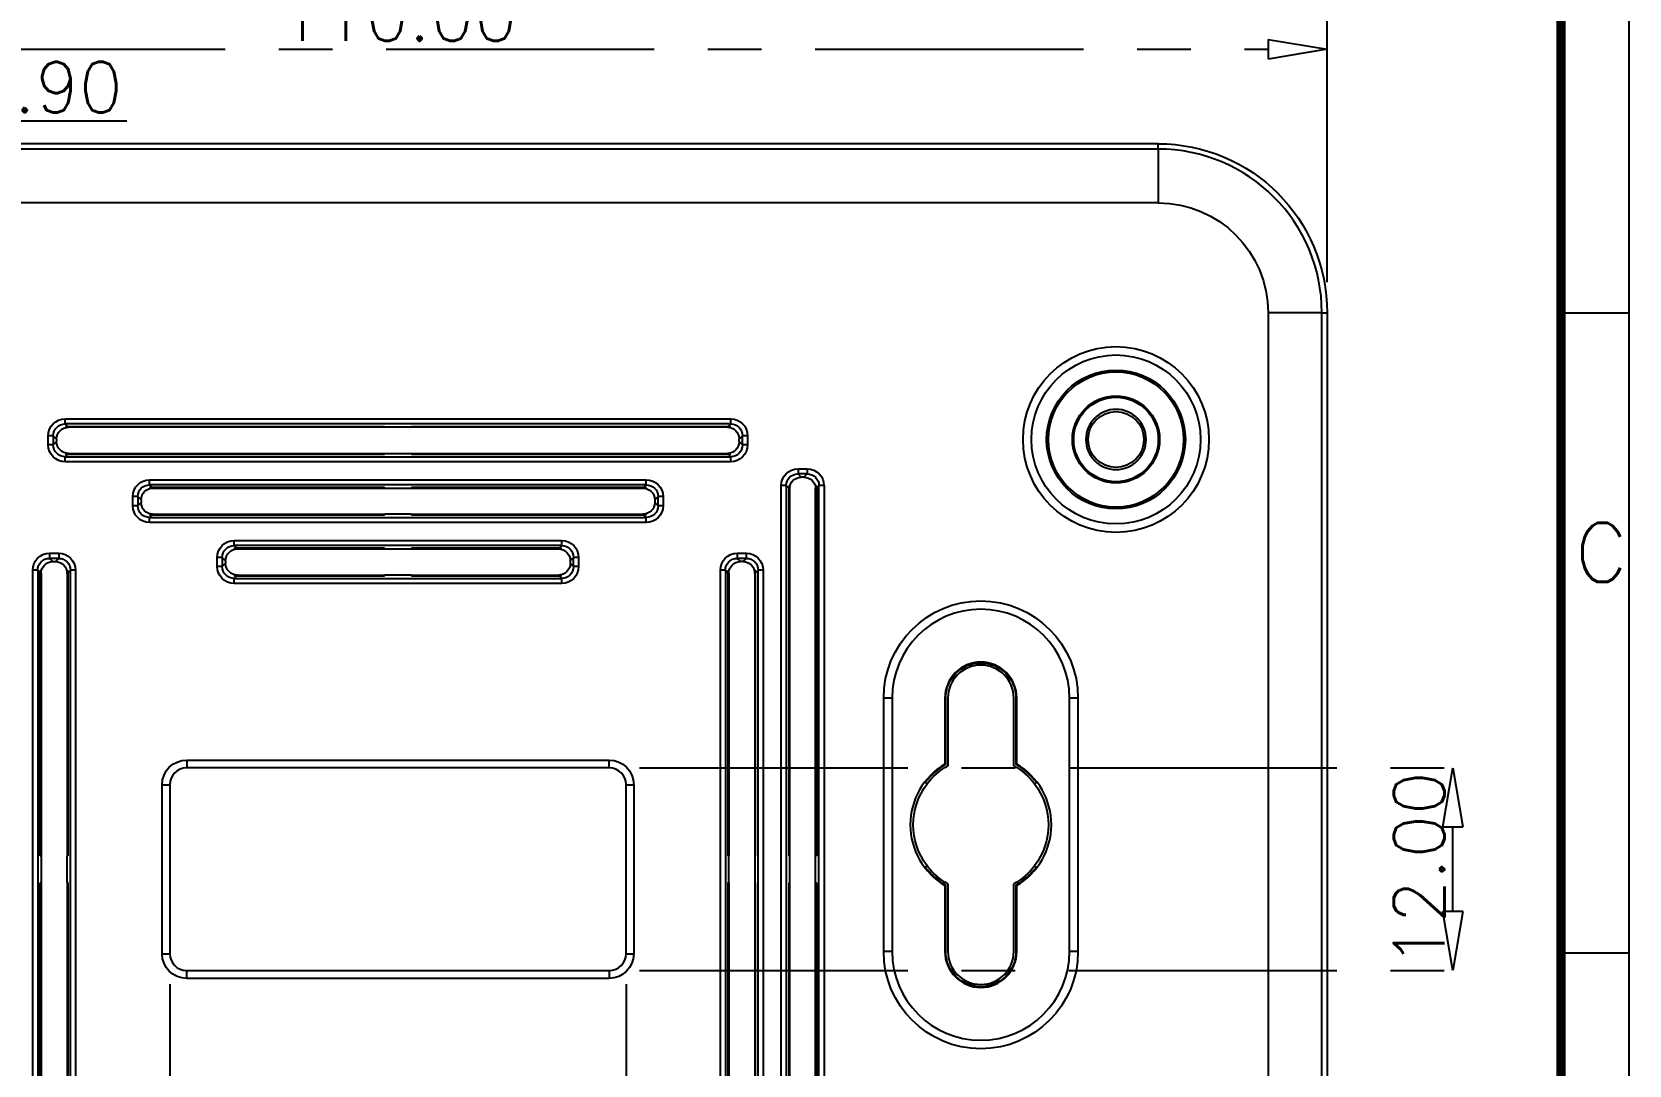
# Model space of a CAD drawing. Header units: millimetres. Extents: x 3683 to 5830, y 1279 to 1555.
# Drawn here: x 4372.8 to 4467.4, y 1430.8 to 1491.9 of the extents above; entities that cross this region are included whole.
import ezdxf

# ---------------------------------------------------------------- set-up
doc = ezdxf.new("R2010")
doc.units = ezdxf.units.MM
doc.header["$LTSCALE"] = 0.5
doc.linetypes.add('CENTER', pattern=[50.8, 31.75, -6.35, 6.35, -6.35])
doc.layers.add('112', color=7, linetype='Continuous', true_color=0xffffff)
doc.layers.add('A1_KUANG', color=7, linetype='Continuous')
doc.layers.add('A4_KUANG', color=7, linetype='Continuous')
doc.layers.add('dim', color=82, linetype='Continuous', lineweight=9)
doc.styles.get("Standard").update_dxf_attribs({"font": 'txt', "bigfont": 'gbcbig.shx'})
doc.dimstyles.new('VT-3.00', dxfattribs={"dimtxt": 3, "dimasz": 3.5, "dimexe": 2, "dimexo": 1.8, "dimgap": 0.5, "dimtad": 1, "dimzin": 0, "dimdsep": 46, "dimtxsty": 'Standard', "dimblk": 'CLOSEDBLANK', "dimcen": 0.3, "dimclrd": 1, "dimclre": 1, "dimclrt": 7, "dimadec": 1, "dimazin": 0, "dimtfac": 1, "dimtofl": 0, "dimtmove": 0, "dimatfit": 3, "dimldrblk": 'CLOSEDBLANK', "dimfxl": 0, "dimtolj": 1, "dimtzin": 0, "dimarcsym": 0})

# ---------------------------------------------------------------- blocks, each defined once
blk = doc.blocks.new('A$C3291225B')
at = {"layer": 'A4_KUANG'}
for p, q in [((255.135, 0), (255.135, 197.012)), ((257.991, 140.183), (255.126, 140.183)), ((257.991, 113.201), (255.126, 113.201))]:
    blk.add_line(p, q, dxfattribs=at)
at = {"layer": 'A4_KUANG', "color": 8}
blk.add_lwpolyline([(258, 0), (258, 197.012), (0, 197.012), (0, 0)], close=True, dxfattribs=at)
at = {"layer": 'A4_KUANG', "const_width": 0.4}
blk.add_lwpolyline([(2.865, 2.865), (2.865, 194.147), (255.126, 194.147), (255.135, 2.865), (2.865, 2.865)], dxfattribs=at)
at = {"layer": 'A4_KUANG'}
blk.add_text('C', height=2.483, dxfattribs=at).set_placement((255.711, 128.855))
blk = doc.blocks.new('_ClosedBlank')
at = {"color": 0, "linetype": 'ByBlock', "lineweight": -2}
for p, q in [((-1, 0.167), (0, 0)), ((-1, 0.167), (-1, -0.167)), ((0, 0), (-1, -0.167))]:
    blk.add_line(p, q, dxfattribs=at)
blk = doc.blocks.new('*D20')
at = {"layer": 'Defpoints', "color": 0, "linetype": 'CENTER'}
for p in [(8920.262, 3083.506), (8810.262, 3067.917), (8920.262, 3067.917)]:
    blk.add_point(p, dxfattribs=at)
at = {"layer": 'dim', "color": 1, "linetype": 'CENTER', "lineweight": -2}
for p, q in [((8810.262, 3069.717), (8810.262, 3085.506)), ((8920.262, 3069.717), (8920.262, 3085.506)), ((8813.762, 3083.506), (8916.762, 3083.506))]:
    blk.add_line(p, q, dxfattribs=at)
at = {"layer": 'dim', "color": 1, "linetype": 'CENTER', "lineweight": -2, "xscale": 3.5, "yscale": 3.5, "zscale": 3.5, "rotation": 180}
blk.add_blockref('_ClosedBlank', (8810.262, 3083.506), dxfattribs=at)
at = {"layer": 'dim', "color": 1, "linetype": 'CENTER', "lineweight": -2, "xscale": 3.5, "yscale": 3.5, "zscale": 3.5}
blk.add_blockref('_ClosedBlank', (8920.262, 3083.506), dxfattribs=at)
at = {"layer": 'dim', "color": 7, "linetype": 'CENTER', "insert": (8865.262, 3085.506), "char_height": 3, "attachment_point": 5}
blk.add_mtext('\\A1;110.00', dxfattribs=at)
blk = doc.blocks.new('*D22')
at = {"layer": 'Defpoints', "color": 0, "linetype": 'CENTER'}
for p in [(8851.762, 3029.989), (8878.762, 3029.989), (8878.762, 2991.283)]:
    blk.add_point(p, dxfattribs=at)
at = {"layer": 'dim', "color": 1, "linetype": 'CENTER', "lineweight": -2}
for p, q in [((8851.762, 3028.189), (8851.762, 2989.283)), ((8878.762, 3028.189), (8878.762, 2989.283)), ((8855.262, 2991.283), (8875.262, 2991.283))]:
    blk.add_line(p, q, dxfattribs=at)
at = {"layer": 'dim', "color": 1, "linetype": 'CENTER', "lineweight": -2, "xscale": 3.5, "yscale": 3.5, "zscale": 3.5, "rotation": 180}
blk.add_blockref('_ClosedBlank', (8851.762, 2991.283), dxfattribs=at)
at = {"layer": 'dim', "color": 1, "linetype": 'CENTER', "lineweight": -2, "xscale": 3.5, "yscale": 3.5, "zscale": 3.5}
blk.add_blockref('_ClosedBlank', (8878.762, 2991.283), dxfattribs=at)
at = {"layer": 'dim', "color": 7, "linetype": 'CENTER', "insert": (8865.262, 2993.283), "char_height": 3, "attachment_point": 5}
blk.add_mtext('\\A1;27.00', dxfattribs=at)
blk = doc.blocks.new('*D23')
at = {"layer": 'Defpoints', "color": 0, "linetype": 'CENTER'}
for p in [(8877.762, 3040.989), (8927.698, 3040.989), (8877.762, 3028.989)]:
    blk.add_point(p, dxfattribs=at)
at = {"layer": 'dim', "color": 1, "linetype": 'CENTER', "lineweight": -2}
for p, q in [((8879.562, 3040.989), (8929.698, 3040.989)), ((8927.698, 3032.489), (8927.698, 3037.489)), ((8879.562, 3028.989), (8929.698, 3028.989))]:
    blk.add_line(p, q, dxfattribs=at)
at = {"layer": 'dim', "color": 1, "linetype": 'CENTER', "lineweight": -2, "xscale": 3.5, "yscale": 3.5, "zscale": 3.5}
for p, rotation in [((8927.698, 3040.989), 90), ((8927.698, 3028.989), 270)]:
    blk.add_blockref('_ClosedBlank', p, dxfattribs=dict(at, rotation=rotation))
at = {"layer": 'dim', "color": 7, "linetype": 'CENTER', "insert": (8925.698, 3034.989), "char_height": 3, "attachment_point": 5, "rotation": 90}
blk.add_mtext('\\A1;12.00', dxfattribs=at)
blk = doc.blocks.new('*D17')
at = {"layer": 'Defpoints', "color": 0, "linetype": 'CENTER'}
for p in [(8832.712, 3079.266), (8828.812, 3045.117), (8832.712, 3045.117)]:
    blk.add_point(p, dxfattribs=at)
at = {"layer": 'dim', "color": 1, "linetype": 'CENTER', "lineweight": -2}
for p, q in [((8828.812, 3046.917), (8828.812, 3081.266)), ((8832.712, 3046.917), (8832.712, 3081.266)), ((8825.312, 3079.266), (8821.812, 3079.266)), ((8836.212, 3079.266), (8849.212, 3079.266))]:
    blk.add_line(p, q, dxfattribs=at)
at = {"layer": 'dim', "color": 1, "linetype": 'CENTER', "lineweight": -2, "xscale": 3.5, "yscale": 3.5, "zscale": 3.5}
blk.add_blockref('_ClosedBlank', (8828.812, 3079.266), dxfattribs=at)
at = {"layer": 'dim', "color": 1, "linetype": 'CENTER', "lineweight": -2, "xscale": 3.5, "yscale": 3.5, "zscale": 3.5, "rotation": 180}
blk.add_blockref('_ClosedBlank', (8832.712, 3079.266), dxfattribs=at)
at = {"layer": 'dim', "color": 7, "linetype": 'CENTER', "insert": (8844.462, 3081.266), "char_height": 3, "attachment_point": 5}
blk.add_mtext('\\A1;3.90', dxfattribs=at)

msp = doc.modelspace()

# ---------------------------------------------------------------- linework, layer by layer
at = {"layer": '112', "color": 7}
for p, q in [((4439.503, 1485.287), (4349.503, 1485.287)), ((4439.503, 1484.972), (4439.503, 1485.287)), ((4439.503, 1484.972), (4349.503, 1484.972)), ((4439.503, 1484.972), (4439.503, 1481.787)), ((4439.503, 1481.787), (4349.503, 1481.787)), ((4446.003, 1475.287), (4446.003, 1418.287)), ((4449.187, 1475.287), (4446.003, 1475.287)), ((4449.187, 1418.287), (4449.187, 1475.287)), ((4449.187, 1475.287), (4449.503, 1475.287)), ((4449.503, 1475.287), (4449.503, 1418.287)), ((4374.806, 1469.005), (4414.201, 1469.005)), ((4374.806, 1468.706), (4374.806, 1469.005)), ((4414.201, 1468.706), (4414.201, 1469.005)), ((4373.81, 1467.466), (4373.81, 1468.009)), ((4374.108, 1468.009), (4373.81, 1468.009)), ((4374.108, 1468.009), (4374.108, 1467.466)), ((4374.108, 1468.009), (4374.303, 1467.814)), ((4414.201, 1468.706), (4374.806, 1468.706)), ((4374.957, 1468.555), (4374.806, 1468.706)), ((4374.957, 1468.555), (4393.703, 1468.555)), ((4393.721, 1468.511), (4375, 1468.511)), ((4393.703, 1468.555), (4393.721, 1468.511)), ((4395.286, 1468.511), (4393.721, 1468.511)), ((4395.286, 1468.511), (4395.303, 1468.555)), ((4414.006, 1468.511), (4395.286, 1468.511)), ((4395.303, 1468.555), (4414.05, 1468.555)), ((4414.201, 1468.706), (4414.05, 1468.555)), ((4414.703, 1467.814), (4414.898, 1468.009)), ((4414.898, 1467.466), (4414.898, 1468.009)), ((4415.197, 1468.009), (4414.898, 1468.009)), ((4415.197, 1468.009), (4415.197, 1467.466)), ((4374.108, 1467.466), (4373.81, 1467.466)), ((4374.303, 1467.661), (4374.108, 1467.466)), ((4374.303, 1467.814), (4374.303, 1467.661)), ((4414.703, 1467.661), (4414.703, 1467.814)), ((4414.898, 1467.466), (4414.703, 1467.661)), ((4415.197, 1467.466), (4414.898, 1467.466)), ((4374.806, 1466.769), (4374.957, 1466.92)), ((4374.806, 1466.47), (4374.806, 1466.769)), ((4374.806, 1466.769), (4414.201, 1466.769)), ((4414.201, 1466.47), (4374.806, 1466.47)), ((4374.957, 1466.92), (4393.703, 1466.92)), ((4375, 1466.963), (4393.721, 1466.963)), ((4393.721, 1466.963), (4393.703, 1466.92)), ((4393.721, 1466.963), (4395.286, 1466.963)), ((4395.303, 1466.92), (4395.286, 1466.963)), ((4395.286, 1466.963), (4414.006, 1466.963)), ((4395.303, 1466.92), (4414.05, 1466.92)), ((4414.05, 1466.92), (4414.201, 1466.769)), ((4414.201, 1466.47), (4414.201, 1466.769)), ((4379.806, 1465.405), (4409.201, 1465.405)), ((4379.806, 1465.106), (4379.806, 1465.405)), ((4409.201, 1465.106), (4409.201, 1465.405)), ((4418.182, 1466.053), (4418.724, 1466.053)), ((4418.182, 1466.053), (4418.182, 1465.754)), ((4418.724, 1465.754), (4418.182, 1465.754)), ((4418.377, 1465.559), (4418.182, 1465.754)), ((4418.53, 1465.559), (4418.377, 1465.559)), ((4418.724, 1465.754), (4418.53, 1465.559)), ((4418.724, 1466.053), (4418.724, 1465.754)), ((4378.81, 1463.866), (4378.81, 1464.409)), ((4379.108, 1464.409), (4378.81, 1464.409)), ((4379.108, 1464.409), (4379.108, 1463.866)), ((4379.108, 1464.409), (4379.303, 1464.214)), ((4409.201, 1465.106), (4379.806, 1465.106)), ((4379.957, 1464.955), (4379.806, 1465.106)), ((4393.703, 1464.955), (4379.957, 1464.955)), ((4380, 1464.911), (4393.721, 1464.911)), ((4393.703, 1464.955), (4393.721, 1464.911)), ((4393.721, 1464.911), (4395.286, 1464.911)), ((4395.286, 1464.911), (4395.303, 1464.955)), ((4395.286, 1464.911), (4409.006, 1464.911)), ((4409.05, 1464.955), (4395.303, 1464.955)), ((4409.201, 1465.106), (4409.05, 1464.955)), ((4409.703, 1464.214), (4409.898, 1464.409)), ((4409.898, 1463.866), (4409.898, 1464.409)), ((4410.197, 1464.409), (4409.898, 1464.409)), ((4410.197, 1464.409), (4410.197, 1463.866)), ((4417.186, 1419.662), (4417.186, 1465.056)), ((4417.485, 1465.056), (4417.186, 1465.056)), ((4417.485, 1465.056), (4417.485, 1419.662)), ((4417.485, 1465.056), (4417.636, 1464.905)), ((4417.636, 1464.905), (4417.636, 1443.159)), ((4417.679, 1464.862), (4417.679, 1443.159)), ((4419.227, 1443.142), (4419.227, 1464.862)), ((4419.271, 1464.905), (4419.422, 1465.056)), ((4419.271, 1464.905), (4419.271, 1443.159)), ((4419.422, 1419.662), (4419.422, 1465.056)), ((4419.721, 1465.056), (4419.422, 1465.056)), ((4419.721, 1465.056), (4419.721, 1419.662)), ((4379.108, 1463.866), (4378.81, 1463.866)), ((4379.303, 1464.061), (4379.108, 1463.866)), ((4379.303, 1464.214), (4379.303, 1464.061)), ((4379.806, 1463.169), (4379.957, 1463.32)), ((4379.957, 1463.32), (4393.703, 1463.32)), ((4380, 1463.363), (4393.721, 1463.363)), ((4393.721, 1463.363), (4393.703, 1463.32)), ((4395.286, 1463.363), (4393.721, 1463.363)), ((4395.303, 1463.32), (4395.286, 1463.363)), ((4395.286, 1463.363), (4409.006, 1463.363)), ((4395.303, 1463.32), (4409.05, 1463.32)), ((4409.05, 1463.32), (4409.201, 1463.169)), ((4409.703, 1464.214), (4409.703, 1464.061)), ((4409.898, 1463.866), (4409.703, 1464.061)), ((4410.197, 1463.866), (4409.898, 1463.866)), ((4379.806, 1462.87), (4379.806, 1463.169)), ((4379.806, 1463.169), (4409.201, 1463.169)), ((4409.201, 1462.87), (4379.806, 1462.87)), ((4409.201, 1462.87), (4409.201, 1463.169)), ((4384.806, 1461.805), (4404.201, 1461.805)), ((4384.806, 1461.506), (4384.806, 1461.805)), ((4404.201, 1461.506), (4384.806, 1461.506)), ((4384.957, 1461.355), (4384.806, 1461.506)), ((4404.201, 1461.506), (4404.05, 1461.355)), ((4404.201, 1461.506), (4404.201, 1461.805)), ((4373.882, 1461.053), (4374.424, 1461.053)), ((4373.882, 1461.053), (4373.882, 1460.754)), ((4374.424, 1460.754), (4373.882, 1460.754)), ((4374.077, 1460.559), (4373.882, 1460.754)), ((4374.077, 1460.559), (4374.23, 1460.559)), ((4374.424, 1460.754), (4374.23, 1460.559)), ((4374.424, 1461.053), (4374.424, 1460.754)), ((4383.81, 1460.266), (4383.81, 1460.809)), ((4384.108, 1460.809), (4383.81, 1460.809)), ((4384.108, 1460.809), (4384.108, 1460.266)), ((4384.108, 1460.809), (4384.303, 1460.614)), ((4384.303, 1460.461), (4384.108, 1460.266)), ((4384.303, 1460.614), (4384.303, 1460.461)), ((4393.703, 1461.355), (4384.957, 1461.355)), ((4385, 1461.311), (4393.721, 1461.311)), ((4393.703, 1461.355), (4393.721, 1461.311)), ((4393.721, 1461.311), (4395.286, 1461.311)), ((4395.286, 1461.311), (4395.303, 1461.355)), ((4395.286, 1461.311), (4404.006, 1461.311)), ((4404.05, 1461.355), (4395.303, 1461.355)), ((4404.703, 1460.614), (4404.898, 1460.809)), ((4404.703, 1460.614), (4404.703, 1460.461)), ((4404.898, 1460.266), (4404.703, 1460.461)), ((4404.898, 1460.266), (4404.898, 1460.809)), ((4405.197, 1460.809), (4404.898, 1460.809)), ((4405.197, 1460.809), (4405.197, 1460.266)), ((4414.582, 1461.053), (4415.124, 1461.053)), ((4414.582, 1461.053), (4414.582, 1460.754)), ((4415.124, 1460.754), (4414.582, 1460.754)), ((4414.777, 1460.559), (4414.582, 1460.754)), ((4414.93, 1460.559), (4414.777, 1460.559)), ((4415.124, 1460.754), (4414.93, 1460.559)), ((4415.124, 1461.053), (4415.124, 1460.754)), ((4372.886, 1424.662), (4372.886, 1460.056)), ((4373.185, 1460.056), (4372.886, 1460.056)), ((4373.185, 1460.056), (4373.185, 1424.662)), ((4373.185, 1460.056), (4373.336, 1459.905)), ((4373.336, 1443.159), (4373.336, 1459.905)), ((4373.379, 1459.862), (4373.379, 1443.159)), ((4374.927, 1459.862), (4374.927, 1443.142)), ((4374.971, 1459.905), (4375.122, 1460.056)), ((4374.971, 1459.905), (4374.971, 1443.159)), ((4375.421, 1460.056), (4375.122, 1460.056)), ((4375.122, 1424.662), (4375.122, 1460.056)), ((4375.421, 1460.056), (4375.421, 1424.662)), ((4384.108, 1460.266), (4383.81, 1460.266)), ((4384.806, 1459.569), (4384.957, 1459.72)), ((4384.806, 1459.27), (4384.806, 1459.569)), ((4384.806, 1459.569), (4404.201, 1459.569)), ((4384.957, 1459.72), (4393.703, 1459.72)), ((4385, 1459.763), (4393.721, 1459.763)), ((4393.721, 1459.763), (4393.703, 1459.72)), ((4395.286, 1459.763), (4393.721, 1459.763)), ((4395.303, 1459.72), (4395.286, 1459.763)), ((4395.286, 1459.763), (4404.006, 1459.763)), ((4395.303, 1459.72), (4404.05, 1459.72)), ((4404.05, 1459.72), (4404.201, 1459.569)), ((4404.201, 1459.27), (4404.201, 1459.569)), ((4405.197, 1460.266), (4404.898, 1460.266)), ((4413.586, 1424.662), (4413.586, 1460.056)), ((4413.885, 1460.056), (4413.586, 1460.056)), ((4413.885, 1460.056), (4413.885, 1424.662)), ((4413.885, 1460.056), (4414.036, 1459.905)), ((4414.036, 1459.905), (4414.036, 1443.159)), ((4414.079, 1459.862), (4414.079, 1443.142)), ((4415.627, 1459.862), (4415.627, 1443.159)), ((4415.671, 1459.905), (4415.822, 1460.056)), ((4415.671, 1443.159), (4415.671, 1459.905)), ((4415.822, 1424.662), (4415.822, 1460.056)), ((4416.121, 1460.056), (4415.822, 1460.056)), ((4416.121, 1460.056), (4416.121, 1424.662)), ((4404.201, 1459.27), (4384.806, 1459.27)), ((4423.253, 1437.487), (4423.253, 1452.487)), ((4423.753, 1452.487), (4423.253, 1452.487)), ((4423.753, 1452.487), (4423.753, 1437.487)), ((4426.878, 1452.487), (4426.922, 1452.487)), ((4426.878, 1452.487), (4426.878, 1448.581)), ((4426.922, 1448.556), (4426.922, 1452.487)), ((4427.053, 1452.487), (4427.053, 1448.48)), ((4430.953, 1448.48), (4430.953, 1452.487)), ((4431.084, 1452.487), (4431.084, 1448.556)), ((4431.128, 1452.487), (4431.084, 1452.487)), ((4431.128, 1448.581), (4431.128, 1452.487)), ((4434.253, 1437.487), (4434.253, 1452.487)), ((4434.753, 1452.487), (4434.253, 1452.487)), ((4434.753, 1452.487), (4434.753, 1437.487)), ((4382.003, 1448.817), (4407.003, 1448.817)), ((4382.003, 1448.817), (4382.003, 1448.359)), ((4407.003, 1448.359), (4382.003, 1448.359)), ((4407.003, 1448.359), (4407.003, 1448.817)), ((4380.545, 1437.359), (4380.545, 1447.359)), ((4380.545, 1447.359), (4381.003, 1447.359)), ((4381.003, 1447.359), (4381.003, 1437.359)), ((4408.003, 1437.359), (4408.003, 1447.359)), ((4408.003, 1447.359), (4408.461, 1447.359)), ((4408.461, 1447.359), (4408.461, 1437.359)), ((4373.336, 1443.159), (4373.379, 1443.159)), ((4373.379, 1443.159), (4373.379, 1441.559)), ((4374.927, 1443.142), (4374.971, 1443.159)), ((4374.927, 1441.576), (4374.927, 1443.142)), ((4414.079, 1443.142), (4414.036, 1443.159)), ((4414.079, 1441.576), (4414.079, 1443.142)), ((4415.627, 1443.159), (4415.627, 1441.559)), ((4415.671, 1443.159), (4415.627, 1443.159)), ((4417.679, 1443.159), (4417.636, 1443.159)), ((4417.679, 1443.159), (4417.679, 1441.559)), ((4419.271, 1443.159), (4419.227, 1443.142)), ((4419.227, 1441.576), (4419.227, 1443.142)), ((4373.379, 1441.559), (4373.336, 1441.559)), ((4373.336, 1424.813), (4373.336, 1441.559)), ((4373.379, 1441.559), (4373.379, 1424.856)), ((4374.971, 1441.559), (4374.927, 1441.576)), ((4374.927, 1441.576), (4374.927, 1424.856)), ((4374.971, 1441.559), (4374.971, 1424.813)), ((4414.036, 1441.559), (4414.079, 1441.576)), ((4414.036, 1441.559), (4414.036, 1424.813)), ((4414.079, 1441.576), (4414.079, 1424.856)), ((4415.627, 1441.559), (4415.671, 1441.559)), ((4415.627, 1441.559), (4415.627, 1424.856)), ((4415.671, 1424.813), (4415.671, 1441.559)), ((4417.636, 1441.559), (4417.679, 1441.559)), ((4417.636, 1441.559), (4417.636, 1419.813)), ((4417.679, 1441.559), (4417.679, 1419.856)), ((4419.227, 1441.576), (4419.271, 1441.559)), ((4419.227, 1419.856), (4419.227, 1441.576)), ((4419.271, 1441.559), (4419.271, 1419.813)), ((4426.878, 1441.394), (4426.878, 1437.487)), ((4426.922, 1437.487), (4426.922, 1441.419)), ((4427.053, 1441.495), (4427.053, 1437.487)), ((4430.953, 1437.487), (4430.953, 1441.495)), ((4431.084, 1441.419), (4431.084, 1437.487)), ((4431.128, 1437.487), (4431.128, 1441.394)), ((4380.545, 1437.359), (4381.003, 1437.359)), ((4408.003, 1437.359), (4408.461, 1437.359)), ((4423.753, 1437.487), (4423.253, 1437.487)), ((4426.878, 1437.487), (4426.922, 1437.487)), ((4431.128, 1437.487), (4431.084, 1437.487)), ((4434.753, 1437.487), (4434.253, 1437.487)), ((4382.003, 1436.359), (4407.003, 1436.359)), ((4382.003, 1435.901), (4382.003, 1436.359)), ((4407.003, 1435.901), (4382.003, 1435.901)), ((4407.003, 1436.359), (4407.003, 1435.901))]:
    msp.add_line(p, q, dxfattribs=at)
for radius in [5.5, 5, 4.105, 4, 2.579, 2.5, 1.65]:
    msp.add_circle((4437.003, 1467.787), radius, dxfattribs=at)
at = {"layer": '112', "color": 7, "extrusion": (1.22461e-16, 0, -1)}
msp.add_circle((-4437.003, 1467.787), 1.781, dxfattribs=at)
at = {"layer": '112', "color": 7, "extrusion": (0, 0, -1)}
for centre, radius, start, end in [((-4439.503, 1475.287), 10, 90, 180), ((-4429.003, 1452.487), 5.75, 0, 180), ((-4429.003, 1452.487), 2.081, 0, 180), ((-4382.003, 1447.359), 1.458, 0, 90), ((-4407.003, 1447.359), 1.458, 90, 180), ((-4429.003, 1444.987), 4, 37.25382, 60.8236), ((-4429.003, 1444.987), 4, 119.1764, 142.74618), ((-4429.003, 1444.987), 4, 322.74618, 37.25382), ((-4429.003, 1444.987), 4, 142.74618, 217.25382), ((-4429.003, 1444.987), 4, 299.1764, 322.74618), ((-4429.003, 1444.987), 4, 217.25382, 240.8236), ((-4382.003, 1437.359), 1.458, 270, 0), ((-4407.003, 1437.359), 1.458, 180, 270), ((-4429.003, 1437.487), 5.75, 180, 0), ((-4429.003, 1437.487), 2.081, 180, 0)]:
    msp.add_arc(centre, radius, start, end, dxfattribs=at)
at = {"layer": '112', "color": 7}
for centre, radius, start, end in [((4439.503, 1475.287), 9.684, 0, 90), ((4429.003, 1452.487), 5.25, 0, 180), ((4429.003, 1452.487), 2.125, 0, 180), ((4429.003, 1452.487), 1.95, 0, 180), ((4382.003, 1447.359), 1, 90, 180), ((4407.003, 1447.359), 1, 0, 90), ((4429.003, 1444.987), 4.175, 120.59587, 239.40413), ((4429.003, 1444.987), 4.131, 120.25041, 142.76064), ((4429.003, 1444.987), 4.131, 37.23936, 59.74959), ((4429.003, 1444.987), 4.175, 300.59587, 59.40413), ((4429.003, 1444.987), 4.131, 217.23936, 239.74959), ((4429.003, 1444.987), 4.131, 300.25041, 322.76064), ((4382.003, 1437.359), 1, 180, 270), ((4407.003, 1437.359), 1, 270, 0), ((4429.003, 1437.487), 5.25, 180, 0), ((4429.003, 1437.487), 2.125, 180, 0), ((4429.003, 1437.487), 1.95, 180, 0)]:
    msp.add_arc(centre, radius, start, end, dxfattribs=at)
at = {"layer": '112', "color": 7, "extrusion": (1.22461e-16, 0, -1)}
msp.add_arc((-4439.503, 1475.287), 6.5, 90, 180, dxfattribs=at)
at = {"layer": '112', "color": 7, "extrusion": (0, 0, -1)}
for centre, major_axis in [((4374.813, 1468.001), (0.712, -0.712)), ((4414.193, 1468.001), (-0.712, -0.712)), ((4375.006, 1467.808), (0.499, -0.499)), ((4414, 1467.808), (-0.499, -0.499)), ((4374.813, 1467.474), (0.712, 0.712)), ((4375.006, 1467.666), (0.499, 0.499)), ((4414, 1467.666), (-0.499, 0.499)), ((4414.193, 1467.474), (-0.712, 0.712)), ((4379.813, 1464.401), (0.712, -0.712)), ((4409.193, 1464.401), (-0.712, -0.712)), ((4418.19, 1465.049), (0.712, -0.712)), ((4418.382, 1464.856), (0.499, -0.499)), ((4418.524, 1464.856), (-0.499, -0.499)), ((4418.717, 1465.049), (-0.712, -0.712)), ((4380.006, 1464.208), (0.499, -0.499)), ((4409, 1464.208), (-0.499, -0.499)), ((4379.813, 1463.874), (0.712, 0.712)), ((4380.006, 1464.066), (0.499, 0.499)), ((4409, 1464.066), (-0.499, 0.499)), ((4409.193, 1463.874), (-0.712, 0.712)), ((4384.813, 1460.801), (0.712, -0.712)), ((4404.193, 1460.801), (-0.712, -0.712)), ((4373.89, 1460.049), (0.712, -0.712)), ((4374.082, 1459.856), (0.499, -0.499)), ((4374.224, 1459.856), (-0.499, -0.499)), ((4374.417, 1460.049), (-0.712, -0.712)), ((4385.006, 1460.608), (0.499, -0.499)), ((4385.006, 1460.466), (0.499, 0.499)), ((4404, 1460.608), (-0.499, -0.499)), ((4404, 1460.466), (-0.499, 0.499)), ((4414.59, 1460.049), (0.712, -0.712)), ((4414.782, 1459.856), (0.499, -0.499)), ((4414.924, 1459.856), (-0.499, -0.499)), ((4415.117, 1460.049), (-0.712, -0.712)), ((4384.813, 1460.274), (0.712, 0.712)), ((4404.193, 1460.274), (-0.712, 0.712))]:
    msp.add_ellipse(centre, major_axis=major_axis, ratio=0.992433, start_param=2.359993, end_param=3.923193, dxfattribs=at)
at = {"layer": '112', "color": 7, "extrusion": (1.22461e-16, -3.69779e-32, -1)}
msp.add_ellipse((4374.813, 1468.001), major_axis=(-0.502, 0.502), ratio=0.986061, start_param=5.501585, end_param=7.064785, dxfattribs=at)
at = {"layer": '112', "color": 7}
for centre, major_axis, start_param, end_param in [((4374.962, 1467.852), (0.499, -0.499), 2.359993, 2.583899), ((4414.044, 1467.852), (-0.499, -0.499), 3.699287, 3.923193), ((4374.962, 1467.622), (0.499, 0.499), 3.699287, 3.923193), ((4414.044, 1467.622), (-0.499, 0.499), 2.359993, 2.583899), ((4379.962, 1464.252), (0.499, -0.499), 2.359993, 2.583899), ((4409.044, 1464.252), (-0.499, -0.499), 3.699287, 3.923193), ((4418.338, 1464.9), (0.499, -0.499), 3.699287, 3.923193), ((4418.568, 1464.9), (-0.499, -0.499), 2.359993, 2.583899), ((4379.962, 1464.022), (0.499, 0.499), 3.699287, 3.923193), ((4409.044, 1464.022), (-0.499, 0.499), 2.359993, 2.583899), ((4384.962, 1460.652), (0.499, -0.499), 2.359993, 2.583899), ((4404.044, 1460.652), (-0.499, -0.499), 3.699287, 3.923193), ((4374.038, 1459.9), (0.499, -0.499), 3.699287, 3.923193), ((4374.268, 1459.9), (-0.499, -0.499), 2.359993, 2.583899), ((4384.962, 1460.422), (0.499, 0.499), 3.699287, 3.923193), ((4404.044, 1460.422), (-0.499, 0.499), 2.359993, 2.583899), ((4414.738, 1459.9), (0.499, -0.499), 3.699287, 3.923193), ((4414.968, 1459.9), (-0.499, -0.499), 2.359993, 2.583899)]:
    msp.add_ellipse(centre, major_axis=major_axis, ratio=0.992433, start_param=start_param, end_param=end_param, dxfattribs=at)
at = {"layer": '112', "color": 7, "extrusion": (1.22461e-16, 6.16298e-33, -1)}
for centre, major_axis, start_param, end_param in [((4373.253, 1469.561), (-1.876, 1.004), 3.436996, 3.660902), ((4420.277, 1466.609), (1.004, 1.876), 3.436996, 3.660902), ((4372.33, 1461.609), (-1.004, 1.876), 2.622283, 2.846189)]:
    msp.add_ellipse(centre, major_axis=major_axis, ratio=0.162906, start_param=start_param, end_param=end_param, dxfattribs=at)
at = {"layer": '112', "color": 7, "extrusion": (1.22461e-16, 1.84889e-32, -1)}
for centre, major_axis, start_param, end_param in [((4415.753, 1469.561), (1.876, 1.004), 2.622283, 2.846189), ((4378.253, 1462.314), (1.876, 1.004), 5.763876, 5.987782), ((4405.753, 1458.714), (-1.876, 1.004), 0.295404, 0.51931)]:
    msp.add_ellipse(centre, major_axis=major_axis, ratio=0.162906, start_param=start_param, end_param=end_param, dxfattribs=at)
at = {"layer": '112', "color": 7, "extrusion": (1.22461e-16, -2.46519e-32, -1)}
for centre, major_axis, ratio, start_param, end_param in [((4414.193, 1468.001), (0.502, 0.502), 0.986061, 5.501585, 7.064785), ((4374.813, 1467.474), (0.502, 0.502), 0.986061, 2.359993, 3.923193), ((4413.03, 1461.609), (-1.004, 1.876), 0.162906, 2.622283, 2.846189)]:
    msp.add_ellipse(centre, major_axis=major_axis, ratio=ratio, start_param=start_param, end_param=end_param, dxfattribs=at)
at = {"layer": '112', "color": 7, "extrusion": (1.22461e-16, 0, -1)}
for centre, major_axis, ratio, start_param, end_param in [((4414.193, 1467.474), (-0.502, 0.502), 0.986061, 2.359993, 3.923193), ((4379.813, 1464.401), (-0.502, 0.502), 0.986061, 5.501585, 7.064785), ((4410.753, 1465.961), (1.876, 1.004), 0.162906, 2.622283, 2.846189), ((4379.813, 1463.874), (0.502, 0.502), 0.986061, 2.359993, 3.923193), ((4384.813, 1460.801), (-0.502, 0.502), 0.986061, 5.501585, 7.064785), ((4404.193, 1460.801), (0.502, 0.502), 0.986061, 5.501585, 7.064785), ((4373.89, 1460.049), (-0.502, 0.502), 0.986061, 5.501585, 7.064785), ((4383.253, 1462.361), (-1.876, 1.004), 0.162906, 3.436996, 3.660902)]:
    msp.add_ellipse(centre, major_axis=major_axis, ratio=ratio, start_param=start_param, end_param=end_param, dxfattribs=at)
at = {"layer": '112', "color": 7, "extrusion": (1.22461e-16, -6.16298e-33, -1)}
for centre, major_axis, start_param, end_param in [((4373.253, 1465.914), (1.876, 1.004), 5.763876, 5.987782), ((4410.753, 1462.314), (-1.876, 1.004), 0.295404, 0.51931), ((4375.977, 1461.609), (1.004, 1.876), 3.436996, 3.660902)]:
    msp.add_ellipse(centre, major_axis=major_axis, ratio=0.162906, start_param=start_param, end_param=end_param, dxfattribs=at)
at = {"layer": '112', "color": 7, "extrusion": (1.22461e-16, 1.2326e-32, -1)}
for centre, major_axis, ratio, start_param, end_param in [((4415.753, 1465.914), (-1.876, 1.004), 0.162906, 0.295404, 0.51931), ((4415.117, 1460.049), (0.502, 0.502), 0.986061, 5.501585, 7.064785)]:
    msp.add_ellipse(centre, major_axis=major_axis, ratio=ratio, start_param=start_param, end_param=end_param, dxfattribs=at)
at = {"layer": '112', "color": 7, "extrusion": (1.22461e-16, -4.93038e-32, -1)}
for centre, major_axis, ratio, start_param, end_param in [((4418.19, 1465.049), (-0.502, 0.502), 0.986061, 5.501585, 7.064785), ((4405.753, 1462.361), (1.876, 1.004), 0.162906, 2.622283, 2.846189)]:
    msp.add_ellipse(centre, major_axis=major_axis, ratio=ratio, start_param=start_param, end_param=end_param, dxfattribs=at)
at = {"layer": '112', "color": 7, "extrusion": (1.22461e-16, 2.46519e-32, -1)}
for centre, major_axis, start_param, end_param in [((4418.717, 1465.049), (0.502, 0.502), 5.501585, 7.064785), ((4374.417, 1460.049), (0.502, 0.502), 5.501585, 7.064785), ((4384.813, 1460.274), (0.502, 0.502), 2.359993, 3.923193), ((4404.193, 1460.274), (-0.502, 0.502), 2.359993, 3.923193)]:
    msp.add_ellipse(centre, major_axis=major_axis, ratio=0.986061, start_param=start_param, end_param=end_param, dxfattribs=at)
at = {"layer": '112', "color": 7, "extrusion": (1.22461e-16, -3.08149e-32, -1)}
msp.add_ellipse((4378.253, 1465.961), major_axis=(-1.876, 1.004), ratio=0.162906, start_param=3.436996, end_param=3.660902, dxfattribs=at)
at = {"layer": '112', "color": 7, "extrusion": (1.22461e-16, -1.2326e-32, -1)}
for centre, major_axis, ratio, start_param, end_param in [((4409.193, 1464.401), (0.502, 0.502), 0.986061, 5.501585, 7.064785), ((4409.193, 1463.874), (-0.502, 0.502), 0.986061, 2.359993, 3.923193), ((4383.253, 1458.714), (1.876, 1.004), 0.162906, 5.763876, 5.987782), ((4416.677, 1461.609), (1.004, 1.876), 0.162906, 3.436996, 3.660902)]:
    msp.add_ellipse(centre, major_axis=major_axis, ratio=ratio, start_param=start_param, end_param=end_param, dxfattribs=at)
at = {"layer": '112', "color": 7, "extrusion": (1.22461e-16, -5.54668e-32, -1)}
msp.add_ellipse((4416.63, 1466.609), major_axis=(-1.004, 1.876), ratio=0.162906, start_param=2.622283, end_param=2.846189, dxfattribs=at)
at = {"layer": '112', "color": 7, "extrusion": (1.22461e-16, 7.39557e-32, -1)}
msp.add_ellipse((4414.59, 1460.049), major_axis=(-0.502, 0.502), ratio=0.986061, start_param=5.501585, end_param=7.064785, dxfattribs=at)
at = {"layer": '112', "color": 7}
for points in [[(4426.878, 1448.581), (4426.893, 1448.573), (4426.907, 1448.564), (4426.922, 1448.556)], [(4431.128, 1448.581), (4431.114, 1448.573), (4431.099, 1448.564), (4431.084, 1448.556)], [(4425.714, 1447.487), (4425.749, 1447.461), (4425.784, 1447.435), (4425.819, 1447.409)], [(4432.292, 1447.487), (4432.257, 1447.461), (4432.222, 1447.435), (4432.187, 1447.409)], [(4425.714, 1442.487), (4425.749, 1442.513), (4425.784, 1442.54), (4425.819, 1442.566)], [(4432.292, 1442.487), (4432.257, 1442.513), (4432.222, 1442.54), (4432.187, 1442.566)], [(4426.878, 1441.394), (4426.893, 1441.402), (4426.907, 1441.41), (4426.922, 1441.419)], [(4431.128, 1441.394), (4431.114, 1441.402), (4431.099, 1441.41), (4431.084, 1441.419)]]:
    msp.add_open_spline(points, degree=3, dxfattribs=at)

# ---------------------------------------------------------------- block references
at = {"layer": 'A1_KUANG', "color": 1, "lineweight": 0, "xscale": 1.403050184557287, "yscale": 1.403050184557742, "zscale": 1.403050184556499}
msp.add_blockref('A$C3291225B', (4105.381, 1278.573), dxfattribs=at)

# ---------------------------------------------------------------- dimensions: what is measured, and where the dimension line sits
at = {"layer": 'dim', "linetype": 'CENTER'}
for base, p1, p2, picture, middle in [((4449.503, 1490.876), (4339.503, 1475.287), (4449.503, 1475.287), '*D20', (4394.503, 1490.876)), ((4361.953, 1486.636), (4358.053, 1452.487), (4361.953, 1452.487), '*D17', (4373.703, 1486.636))]:
    dim = msp.add_linear_dim(base=base, p1=p1, p2=p2, dimstyle='VT-3.00', dxfattribs=at)
    dim.commit()
    dim.dimension.update_dxf_attribs({"geometry": picture, "text_midpoint": middle, "dimtype": 128, "insert": (-4470.759, -1592.63)})
dim = msp.add_linear_dim(base=(4456.939, 1448.359), p1=(4407.003, 1436.359), p2=(4407.003, 1448.359), angle=90, dimstyle='VT-3.00', dxfattribs=at)
dim.commit()
dim.dimension.update_dxf_attribs({"geometry": '*D23', "text_midpoint": (4454.939, 1442.359), "insert": (-4470.759, -1592.63)})
dim = msp.add_linear_dim(base=(4408.003, 1398.653), p1=(4381.003, 1437.359), p2=(4408.003, 1437.359), dimstyle='VT-3.00', dxfattribs=at)
dim.commit()
dim.dimension.update_dxf_attribs({"geometry": '*D22', "text_midpoint": (4394.503, 1400.653), "insert": (-4470.759, -1592.63)})

doc.saveas('drawing.dxf')
